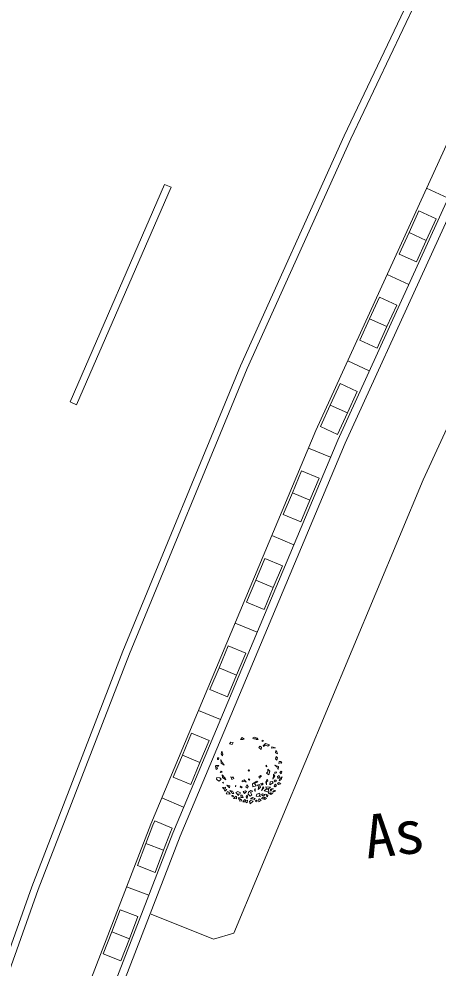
# Model space of a CAD drawing. Units: millimetres on the paper. Extents: x -420 to 420, y -297 to 297.
# Drawn here: x -208.44 to -202.55, y 32.67 to 46.01 of the extents above; entities that cross this region are included whole.
import ezdxf
from ezdxf.enums import TextEntityAlignment as Align

# ---------------------------------------------------------------- set-up
doc = ezdxf.new("R2010")
doc.units = ezdxf.units.MM
doc.layers.add('0-0', color=7, linetype='Continuous', lineweight=13)
doc.layers.add('0-2_作業レイヤ1', color=7, linetype='Continuous', lineweight=13)
doc.styles.add('ＭＳ ゴシック', font='')
doc.styles.get('ＭＳ ゴシック').set_extended_font_data('MS Gothic')

# ---------------------------------------------------------------- blocks, each defined once
blk = doc.blocks.new('~2246')
at = {"layer": '0-2_作業レイヤ1'}
blk.add_lwpolyline([(21677998, 159239594), (21677961, 159239615), (21677957, 159239589), (21677932, 159239598), (21677928, 159239615), (21677898, 159239589), (21677969, 159239562)], close=True, dxfattribs=at)
blk = doc.blocks.new('~2245')
at = {"layer": '0-2_作業レイヤ1'}
blk.add_lwpolyline([(21677587, 159239660), (21677603, 159239639), (21677595, 159239589), (21677570, 159239619)], close=True, dxfattribs=at)
blk = doc.blocks.new('~2244')
at = {"layer": '0-2_作業レイヤ1'}
blk.add_lwpolyline([(21677307, 159239590), (21677370, 159239577), (21677370, 159239628), (21677346, 159239636), (21677343, 159239619)], close=True, dxfattribs=at)
blk = doc.blocks.new('~2243')
at = {"layer": '0-2_作業レイヤ1'}
blk.add_lwpolyline([(21677742, 159239568), (21677707, 159239579), (21677662, 159239579), (21677707, 159239609), (21677765, 159239589)], close=True, dxfattribs=at)
blk = doc.blocks.new('~2242')
at = {"layer": '0-2_作業レイヤ1'}
blk.add_lwpolyline([(21677221, 159239813), (21677166, 159239866), (21677229, 159239855)], close=True, dxfattribs=at)
blk = doc.blocks.new('~2241')
at = {"layer": '0-2_作業レイヤ1'}
blk.add_lwpolyline([(21677209, 159239723), (21677237, 159239681), (21677151, 159239687), (21677178, 159239732)], close=True, dxfattribs=at)
blk = doc.blocks.new('~2240')
at = {"layer": '0-2_作業レイヤ1'}
blk.add_lwpolyline([(21677043, 159240528), (21677072, 159240487), (21677082, 159240523), (21677072, 159240543), (21677059, 159240585)], close=True, dxfattribs=at)
blk = doc.blocks.new('~2239')
at = {"layer": '0-2_作業レイヤ1'}
blk.add_lwpolyline([(21677074, 159239921), (21677090, 159239928), (21677096, 159239907)], close=True, dxfattribs=at)
blk = doc.blocks.new('~2238')
at = {"layer": '0-2_作業レイヤ1'}
blk.add_lwpolyline([(21677137, 159239823), (21677133, 159239790), (21677168, 159239779), (21677121, 159239739), (21677112, 159239781), (21677070, 159239821)], close=True, dxfattribs=at)
blk = doc.blocks.new('~2237')
at = {"layer": '0-2_作業レイヤ1'}
blk.add_lwpolyline([(21677072, 159240032), (21677147, 159239979), (21677129, 159240015), (21677063, 159240087)], close=True, dxfattribs=at)
blk = doc.blocks.new('~2236')
at = {"layer": '0-2_作業レイヤ1'}
blk.add_lwpolyline([(21676939, 159240200), (21676926, 159240266), (21676939, 159240283), (21676996, 159240283), (21676988, 159240266), (21676955, 159240257), (21676971, 159240215)], close=True, dxfattribs=at)
blk = doc.blocks.new('~2235')
at = {"layer": '0-2_作業レイヤ1'}
blk.add_lwpolyline([(21677043, 159240160), (21677066, 159240143), (21677021, 159240138)], close=True, dxfattribs=at)
blk = doc.blocks.new('~2234')
at = {"layer": '0-2_作業レイヤ1'}
blk.add_lwpolyline([(21677000, 159239953), (21677043, 159239994), (21677014, 159240024), (21676955, 159240032), (21676947, 159239994), (21676971, 159239970)], close=True, dxfattribs=at)
blk = doc.blocks.new('~2233')
at = {"layer": '0-2_作業レイヤ1'}
blk.add_lwpolyline([(21676996, 159240447), (21676971, 159240442), (21676967, 159240406), (21676992, 159240411)], close=True, dxfattribs=at)
blk = doc.blocks.new('~2232')
at = {"layer": '0-2_作業レイヤ1'}
blk.add_lwpolyline([(21677047, 159240323), (21677112, 159240287), (21677074, 159240338), (21677035, 159240411)], close=True, dxfattribs=at)
blk = doc.blocks.new('~2231')
at = {"layer": '0-2_作業レイヤ1'}
blk.add_lwpolyline([(21677732, 159240842), (21677742, 159240847), (21677781, 159240847), (21677781, 159240828), (21677824, 159240832), (21677806, 159240857), (21677750, 159240883), (21677707, 159240857)], close=True, dxfattribs=at)
blk = doc.blocks.new('~2230')
at = {"layer": '0-2_作業レイヤ1'}
blk.add_lwpolyline([(21677454, 159240828), (21677499, 159240828), (21677528, 159240836), (21677485, 159240872)], close=True, dxfattribs=at)
blk = doc.blocks.new('~2229')
at = {"layer": '0-2_作業レイヤ1'}
blk.add_lwpolyline([(21677221, 159240740), (21677250, 159240776), (21677296, 159240766), (21677274, 159240728)], close=True, dxfattribs=at)
blk = doc.blocks.new('~2228')
at = {"layer": '0-2_作業レイヤ1'}
blk.add_lwpolyline([(21678194, 159240549), (21678198, 159240600), (21678219, 159240568), (21678231, 159240528)], close=True, dxfattribs=at)
blk = doc.blocks.new('~2227')
at = {"layer": '0-2_作業レイヤ1'}
blk.add_lwpolyline([(21677840, 159240662), (21677857, 159240689), (21677895, 159240666), (21677887, 159240621)], close=True, dxfattribs=at)
blk = doc.blocks.new('~2226')
at = {"layer": '0-2_作業レイヤ1'}
blk.add_lwpolyline([(21677943, 159240806), (21677910, 159240785), (21677910, 159240815)], close=True, dxfattribs=at)
blk = doc.blocks.new('~2225')
at = {"layer": '0-2_作業レイヤ1'}
blk.add_lwpolyline([(21677928, 159240698), (21677977, 159240745), (21678061, 159240719), (21678032, 159240692), (21677977, 159240708), (21677936, 159240683)], close=True, dxfattribs=at)
blk = doc.blocks.new('~2224')
at = {"layer": '0-2_作業レイヤ1'}
blk.add_lwpolyline([(21678106, 159240645), (21678114, 159240677), (21678194, 159240657), (21678104, 159240645)], dxfattribs=at)
blk = doc.blocks.new('~2223')
at = {"layer": '0-2_作業レイヤ1'}
blk.add_lwpolyline([(21677795, 159239949), (21677816, 159239938), (21677746, 159239902), (21677781, 159239851), (21677712, 159239834), (21677707, 159239896)], close=True, dxfattribs=at)
blk = doc.blocks.new('~2222')
at = {"layer": '0-2_作業レイヤ1'}
blk.add_lwpolyline([(21677566, 159239834), (21677587, 159239877), (21677617, 159239841), (21677603, 159239806)], close=True, dxfattribs=at)
blk = doc.blocks.new('~2221')
at = {"layer": '0-2_作業レイヤ1'}
blk.add_lwpolyline([(21677446, 159239834), (21677458, 159239845), (21677485, 159239834), (21677476, 159239809)], close=True, dxfattribs=at)
blk = doc.blocks.new('~2220')
at = {"layer": '0-2_作業レイヤ1'}
blk.add_lwpolyline([(21677511, 159239732), (21677558, 159239747), (21677579, 159239732), (21677536, 159239690)], close=True, dxfattribs=at)
blk = doc.blocks.new('~2219')
at = {"layer": '0-2_作業レイヤ1'}
blk.add_lwpolyline([(21677611, 159239677), (21677619, 159239717), (21677669, 159239758), (21677712, 159239738), (21677662, 159239711), (21677695, 159239666), (21677656, 159239636)], close=True, dxfattribs=at)
blk = doc.blocks.new('~2218')
at = {"layer": '0-2_作業レイヤ1'}
blk.add_lwpolyline([(21677638, 159239973), (21677648, 159239994), (21677619, 159240004), (21677619, 159239979)], close=True, dxfattribs=at)
blk = doc.blocks.new('~2217')
at = {"layer": '0-2_作業レイヤ1'}
blk.add_lwpolyline([(21677528, 159239983), (21677485, 159239958), (21677485, 159239938), (21677528, 159239953), (21677575, 159239928), (21677558, 159239953)], close=True, dxfattribs=at)
blk = doc.blocks.new('~2216')
at = {"layer": '0-2_作業レイヤ1'}
blk.add_lwpolyline([(21677344, 159239860), (21677358, 159239851), (21677344, 159239834)], close=True, dxfattribs=at)
blk = doc.blocks.new('~2215')
at = {"layer": '0-2_作業レイヤ1'}
blk.add_lwpolyline([(21677284, 159239743), (21677311, 159239690), (21677280, 159239692), (21677262, 159239723), (21677229, 159239753)], close=True, dxfattribs=at)
blk = doc.blocks.new('~2214')
at = {"layer": '0-2_作業レイヤ1'}
blk.add_lwpolyline([(21677270, 159239990), (21677313, 159240009), (21677299, 159240045), (21677280, 159240032), (21677250, 159240045)], close=True, dxfattribs=at)
blk = doc.blocks.new('~2213')
at = {"layer": '0-2_作業レイヤ1'}
blk.add_lwpolyline([(21677356, 159239711), (21677395, 159239732), (21677456, 159239709), (21677442, 159239681), (21677415, 159239683), (21677413, 159239649)], close=True, dxfattribs=at)
blk = doc.blocks.new('~2212')
at = {"layer": '0-2_作業レイヤ1'}
blk.add_lwpolyline([(21677462, 159239655), (21677491, 159239655), (21677511, 159239611), (21677468, 159239611)], close=True, dxfattribs=at)
blk = doc.blocks.new('~2211')
at = {"layer": '0-2_作業レイヤ1'}
blk.add_lwpolyline([(21677270, 159239651), (21677299, 159239651), (21677305, 159239628), (21677280, 159239619)], close=True, dxfattribs=at)
blk = doc.blocks.new('~2210')
at = {"layer": '0-2_作業レイヤ1'}
blk.add_lwpolyline([(21677750, 159239768), (21677761, 159239800), (21677765, 159239768), (21677765, 159239732)], close=True, dxfattribs=at)
blk = doc.blocks.new('~2209')
at = {"layer": '0-2_作業レイヤ1'}
blk.add_lwpolyline([(21678235, 159239902), (21678261, 159239921), (21678302, 159239896), (21678253, 159239881)], close=True, dxfattribs=at)
blk = doc.blocks.new('~2208')
at = {"layer": '0-2_作業レイヤ1'}
blk.add_lwpolyline([(21678184, 159239938), (21678161, 159239949), (21678167, 159239970), (21678198, 159239973), (21678210, 159239953)], close=True, dxfattribs=at)
blk = doc.blocks.new('~2207')
at = {"layer": '0-2_作業レイヤ1'}
blk.add_lwpolyline([(21678167, 159239866), (21678161, 159239845), (21678176, 159239830), (21678210, 159239851), (21678190, 159239887)], close=True, dxfattribs=at)
blk = doc.blocks.new('~2206')
at = {"layer": '0-2_作業レイヤ1'}
blk.add_lwpolyline([(21678135, 159239732), (21678167, 159239753), (21678198, 159239747), (21678139, 159239717)], close=True, dxfattribs=at)
blk = doc.blocks.new('~2205')
at = {"layer": '0-2_作業レイヤ1'}
blk.add_lwpolyline([(21678235, 159240051), (21678265, 159240072), (21678282, 159240045), (21678239, 159240009)], close=True, dxfattribs=at)
blk = doc.blocks.new('~2204')
at = {"layer": '0-2_作業レイヤ1'}
blk.add_lwpolyline([(21678206, 159240147), (21678174, 159240143), (21678176, 159240111), (21678210, 159240128)], close=True, dxfattribs=at)
blk = doc.blocks.new('~2203')
at = {"layer": '0-2_作業レイヤ1'}
blk.add_lwpolyline([(21678308, 159240164), (21678327, 159240147), (21678310, 159240107), (21678282, 159240134)], close=True, dxfattribs=at)
blk = doc.blocks.new('~2202')
at = {"layer": '0-2_作業レイヤ1'}
blk.add_lwpolyline([(21678253, 159240262), (21678176, 159240292), (21678221, 159240251), (21678247, 159240200)], close=True, dxfattribs=at)
blk = doc.blocks.new('~2201')
at = {"layer": '0-2_作業レイヤ1'}
blk.add_lwpolyline([(21678135, 159239998), (21678176, 159240060), (21678147, 159240102), (21678145, 159240060), (21678135, 159239996)], dxfattribs=at)
blk = doc.blocks.new('~2200')
at = {"layer": '0-2_作業レイヤ1'}
blk.add_lwpolyline([(21678282, 159240004), (21678331, 159240045), (21678310, 159239990), (21678268, 159239958)], close=True, dxfattribs=at)
blk = doc.blocks.new('~2199')
at = {"layer": '0-2_作業レイヤ1'}
blk.add_lwpolyline([(21677883, 159239902), (21677906, 159239911), (21677928, 159239892), (21677898, 159239866)], close=True, dxfattribs=at)
blk = doc.blocks.new('~2198')
at = {"layer": '0-2_作業レイヤ1'}
blk.add_lwpolyline([(21677987, 159239830), (21678084, 159239826), (21678043, 159239789), (21677998, 159239792)], close=True, dxfattribs=at)
blk = doc.blocks.new('~2197')
at = {"layer": '0-2_作業レイヤ1'}
blk.add_lwpolyline([(21677898, 159239758), (21677943, 159239813), (21677928, 159239841)], close=True, dxfattribs=at)
blk = doc.blocks.new('~2196')
at = {"layer": '0-2_作業レイヤ1'}
blk.add_lwpolyline([(21678032, 159239726), (21678057, 159239681), (21678043, 159239779), (21677994, 159239785), (21677949, 159239747)], close=True, dxfattribs=at)
blk = doc.blocks.new('~2195')
at = {"layer": '0-2_作業レイヤ1'}
blk.add_lwpolyline([(21677840, 159239845), (21677806, 159239866), (21677853, 159239881), (21677871, 159239826), (21677828, 159239779)], close=True, dxfattribs=at)
blk = doc.blocks.new('~2194')
at = {"layer": '0-2_作業レイヤ1'}
blk.add_lwpolyline([(21677898, 159239666), (21677920, 159239687), (21677965, 159239672), (21677936, 159239639)], close=True, dxfattribs=at)
blk = doc.blocks.new('~2193')
at = {"layer": '0-2_作業レイヤ1'}
blk.add_lwpolyline([(21677781, 159239636), (21677795, 159239677), (21677853, 159239702), (21677865, 159239672), (21677846, 159239655), (21677871, 159239630)], close=True, dxfattribs=at)
blk = doc.blocks.new('~2192')
at = {"layer": '0-2_作業レイヤ1'}
blk.add_lwpolyline([(21678028, 159240147), (21678032, 159240206), (21678073, 159240164), (21678049, 159240087), (21677998, 159240119)], close=True, dxfattribs=at)
blk = doc.blocks.new('~2191')
at = {"layer": '0-2_作業レイヤ1'}
blk.add_lwpolyline([(21677987, 159240272), (21678004, 159240287), (21678006, 159240251)], close=True, dxfattribs=at)
blk = doc.blocks.new('~2190')
at = {"layer": '0-2_作業レイヤ1'}
blk.add_lwpolyline([(21677840, 159240045), (21677871, 159240072), (21677895, 159240060), (21677873, 159240040), (21677861, 159240015)], close=True, dxfattribs=at)
blk = doc.blocks.new('~2189')
at = {"layer": '0-2_作業レイヤ1'}
blk.add_lwpolyline([(21677987, 159239928), (21678012, 159239994), (21678032, 159239958), (21678004, 159239938), (21678004, 159239872)], close=True, dxfattribs=at)
blk = doc.blocks.new('~2188')
at = {"layer": '0-2_作業レイヤ1'}
blk.add_lwpolyline([(21678073, 159239872), (21678080, 159239938), (21678120, 159239943), (21678139, 159239917), (21678071, 159239872)], dxfattribs=at)
blk = doc.blocks.new('~2187')
at = {"layer": '0-2_作業レイヤ1'}
blk.add_lwpolyline([(21678077, 159239773), (21678106, 159239792), (21678147, 159239792), (21678106, 159239779), (21678098, 159239743)], close=True, dxfattribs=at)
blk = doc.blocks.new('~2186')
at = {"layer": '0-2_作業レイヤ1'}
blk.add_lwpolyline([(21678077, 159239690), (21678094, 159239706), (21678135, 159239702), (21678090, 159239672)], close=True, dxfattribs=at)
blk = doc.blocks.new('~2185')
at = {"layer": '0-2_作業レイヤ1'}
blk.add_lwpolyline([(21678004, 159239645), (21677987, 159239681), (21678032, 159239655), (21678024, 159239624)], close=True, dxfattribs=at)
blk = doc.blocks.new('~2184')
at = {"layer": '0-2_作業レイヤ1'}
blk.add_lwpolyline([(21678194, 159240421), (21678206, 159240474), (21678235, 159240442), (21678219, 159240394)], close=True, dxfattribs=at)
blk = doc.blocks.new('~2183')
at = {"layer": '0-2_作業レイヤ1'}
blk.add_lwpolyline([(21678268, 159240364), (21678302, 159240364), (21678323, 159240334), (21678294, 159240338), (21678261, 159240323)], close=True, dxfattribs=at)
blk = doc.blocks.new('~2182')
at = {"layer": '0-2_作業レイヤ1'}
blk.add_lwpolyline([(21677806, 159239541), (21677795, 159239517), (21677765, 159239532), (21677787, 159239553)], close=True, dxfattribs=at)
blk = doc.blocks.new('~2181')
at = {"layer": '0-2_作業レイヤ1'}
blk.add_lwpolyline([(21677436, 159239532), (21677480, 159239534), (21677468, 159239575), (21677446, 159239558), (21677436, 159239585), (21677444, 159239598), (21677403, 159239600)], close=True, dxfattribs=at)
blk = doc.blocks.new('~2180')
at = {"layer": '0-2_作業レイヤ1'}
blk.add_lwpolyline([(21677544, 159239562), (21677566, 159239538), (21677601, 159239553), (21677595, 159239496), (21677558, 159239517), (21677499, 159239517)], close=True, dxfattribs=at)
blk = doc.blocks.new('~2179')
at = {"layer": '0-2_作業レイヤ1'}
blk.add_lwpolyline([(21677640, 159239526), (21677669, 159239541), (21677720, 159239532), (21677656, 159239477)], close=True, dxfattribs=at)
blk = doc.blocks.new('~2178')
at = {"layer": '0-2_作業レイヤ1'}
blk.add_lwpolyline([(21677840, 159239558), (21677836, 159239517), (21677891, 159239547), (21677853, 159239583), (21677832, 159239573)], close=True, dxfattribs=at)
blk = doc.blocks.new('~2247')
at = {"layer": '0-2_作業レイヤ1'}
blk.add_circle((21677628, 159240180), 14.1, dxfattribs=at)
at = {"layer": '0-0'}
for name in ['~2229', '~2230', '~2231', '~2226', '~2225', '~2240', '~2227', '~2224', '~2228', '~2233', '~2232', '~2184', '~2183', '~2236', '~2235', '~2191', '~2192', '~2204', '~2202', '~2203', '~2234', '~2237', '~2214', '~2217', '~2218', '~2223', '~2190', '~2189', '~2188', '~2201', '~2208', '~2205', '~2200', '~2238', '~2239', '~2242', '~2215', '~2216', '~2221', '~2220', '~2222', '~2219', '~2210', '~2195', '~2199', '~2197', '~2196', '~2198', '~2187', '~2206', '~2207', '~2209', '~2241', '~2211', '~2244', '~2213', '~2181', '~2212', '~2180', '~2245', '~2243', '~2182', '~2193', '~2178', '~2194', '~2246', '~2185', '~2186', '~2179']:
    blk.add_blockref(name, (0, 0), dxfattribs=at)
blk = doc.blocks.new('~4068')
at = {"layer": '0-2_作業レイヤ1'}
for p, q in [((21675853, 159252536), (21673862, 159247950)), ((21675991, 159252476), (21673999, 159247890)), ((21675853, 159252536), (21675991, 159252476)), ((21673999, 159247890), (21673862, 159247950))]:
    blk.add_line(p, q, dxfattribs=at)
for points in [[(21692394, 159278174), (21688903, 159271976), (21685440, 159265457), (21682932, 159260489), (21679639, 159253561), (21677454, 159248712), (21674970, 159242694), (21673052, 159237723), (21671251, 159232648), (21669777, 159228104), (21667937, 159221966), (21666487, 159216817), (21664776, 159210268), (21663639, 159205608), (21662060, 159198821), (21660573, 159192110), (21659108, 159185012), (21657994, 159178886), (21656817, 159171486), (21656076, 159166183)], [(21656224, 159166164), (21656965, 159171464), (21658142, 159178861), (21659256, 159184984), (21660719, 159192079), (21662206, 159198788), (21663785, 159205573), (21664922, 159210231), (21666631, 159216778), (21668081, 159221924), (21669921, 159228059), (21671393, 159232600), (21673192, 159237671), (21675110, 159242638), (21677592, 159248652), (21679775, 159253498), (21683066, 159260423), (21685574, 159265388), (21689035, 159271904), (21692524, 159278100)]]:
    blk.add_lwpolyline(points, dxfattribs=at)
at = {"layer": '0-0'}
blk.add_blockref('~2247', (0, 0), dxfattribs=at)
blk = doc.blocks.new('拡大図~9')
at = {"layer": '0-2_作業レイヤ1'}
for p, q in [((21681829, 159252245), (21681374, 159252453)), ((21681212, 159251977), (21681005, 159251522)), ((21681576, 159251811), (21681212, 159251977)), ((21681576, 159251811), (21681368, 159251356)), ((21681005, 159251522), (21680797, 159251067)), ((21681368, 159251356), (21681005, 159251522)), ((21681368, 159251356), (21681161, 159250901)), ((21681161, 159250901), (21680797, 159251067)), ((21680999, 159250426), (21680544, 159250633)), ((21680382, 159250157), (21680174, 159249703)), ((21680746, 159249991), (21680382, 159250157)), ((21680746, 159249991), (21680538, 159249537)), ((21680174, 159249703), (21679967, 159249248)), ((21680538, 159249537), (21680174, 159249703)), ((21680538, 159249537), (21680331, 159249082)), ((21680331, 159249082), (21679967, 159249248)), ((21680168, 159248606), (21679714, 159248814)), ((21679551, 159248338), (21679344, 159247883)), ((21679915, 159248172), (21679551, 159248338)), ((21679915, 159248172), (21679708, 159247717)), ((21679344, 159247883), (21679136, 159247428)), ((21679708, 159247717), (21679344, 159247883)), ((21679708, 159247717), (21679500, 159247262)), ((21679500, 159247262), (21679136, 159247428)), ((21679349, 159246782), (21678888, 159246975)), ((21678741, 159246495), (21678548, 159246033)), ((21679110, 159246340), (21678741, 159246495)), ((21679110, 159246340), (21678916, 159245879)), ((21678548, 159246033), (21678354, 159245572)), ((21678916, 159245879), (21678548, 159246033)), ((21678916, 159245879), (21678723, 159245418)), ((21678723, 159245418), (21678354, 159245572)), ((21678576, 159244937), (21678115, 159245131)), ((21677967, 159244650), (21677774, 159244189)), ((21678336, 159244496), (21677967, 159244650)), ((21678336, 159244496), (21678143, 159244034)), ((21677774, 159244189), (21677581, 159243728)), ((21678143, 159244034), (21677774, 159244189)), ((21678143, 159244034), (21677950, 159243573)), ((21677950, 159243573), (21677581, 159243728)), ((21677802, 159243093), (21677341, 159243286)), ((21677194, 159242806), (21677001, 159242345)), ((21677563, 159242651), (21677194, 159242806)), ((21677563, 159242651), (21677369, 159242190)), ((21677001, 159242345), (21676807, 159241884)), ((21677369, 159242190), (21677001, 159242345)), ((21677369, 159242190), (21677176, 159241729)), ((21677176, 159241729), (21676807, 159241884)), ((21677029, 159241249), (21676568, 159241442)), ((21676420, 159240961), (21676227, 159240500)), ((21676789, 159240807), (21676420, 159240961)), ((21676789, 159240807), (21676596, 159240346)), ((21676227, 159240500), (21676034, 159240039)), ((21676596, 159240346), (21676227, 159240500)), ((21676596, 159240346), (21676403, 159239885)), ((21676403, 159239885), (21676034, 159240039)), ((21676255, 159239404), (21675794, 159239598)), ((21675608, 159239024), (21675460, 159238640)), ((21675647, 159239117), (21675608, 159239024)), ((21676016, 159238962), (21675647, 159239117)), ((21676016, 159238962), (21675979, 159238875)), ((21675979, 159238875), (21675833, 159238496)), ((21675460, 159238640), (21675279, 159238173)), ((21675833, 159238496), (21675460, 159238640)), ((21675833, 159238496), (21675652, 159238029)), ((21675652, 159238029), (21675279, 159238173)), ((21675519, 159237545), (21675052, 159237725)), ((21674919, 159237241), (21674739, 159236774)), ((21675292, 159237096), (21674919, 159237241)), ((21675292, 159237096), (21675112, 159236630)), ((21674739, 159236774), (21674558, 159236308)), ((21675112, 159236630), (21674739, 159236774)), ((21675112, 159236630), (21674932, 159236164)), ((21674932, 159236164), (21674558, 159236308))]:
    blk.add_line(p, q, dxfattribs=at)
for points in [[(21697573, 159281539), (21694382, 159276187), (21689864, 159268090), (21685639, 159259881), (21683073, 159254561), (21679657, 159247076), (21676182, 159238790)], [(21685039, 159260179), (21682466, 159254846), (21679043, 159247345), (21675562, 159239043), (21672841, 159232002), (21669916, 159223746), (21667538, 159216397), (21665097, 159208108), (21663344, 159201531), (21661185, 159192431), (21659679, 159185242), (21658111, 159176397), (21656903, 159168363), (21656331, 159163436)], [(21685486, 159259956), (21682919, 159254633), (21679501, 159247144), (21676025, 159238856), (21673310, 159231828), (21670390, 159223586), (21668016, 159216249), (21665579, 159207973), (21663829, 159201408), (21661673, 159192322), (21660170, 159185147), (21658605, 159176316), (21657399, 159168297), (21656827, 159163379)], [(21683537, 159255437), (21684930, 159254805), (21685069, 159254478), (21681306, 159246304), (21677315, 159236746)], [(21676184, 159238795), (21673469, 159231769), (21670551, 159223531), (21668177, 159216197)], [(21675572, 159237150), (21676887, 159236620), (21677315, 159236746)]]:
    blk.add_lwpolyline(points, dxfattribs=at)
at = {"layer": '0-2_作業レイヤ1', "style": 'ＭＳ ゴシック'}
blk.add_text('As', height=916.4, rotation=6.388, dxfattribs=at).set_placement((21680153, 159238046), align=Align.BOTTOM_LEFT)
blk = doc.blocks.new('元図より')
at = {"layer": '0-0'}
for name in ['~4068', '拡大図~9']:
    blk.add_blockref(name, (0, 0), dxfattribs=at)

msp = doc.modelspace()

# ---------------------------------------------------------------- block references
at = {"layer": '0-0', "xscale": 0.0006666667, "yscale": 0.0006666667}
msp.add_blockref('元図より', (-14656.961, -106124.681), dxfattribs=at)

doc.saveas('drawing.dxf')
